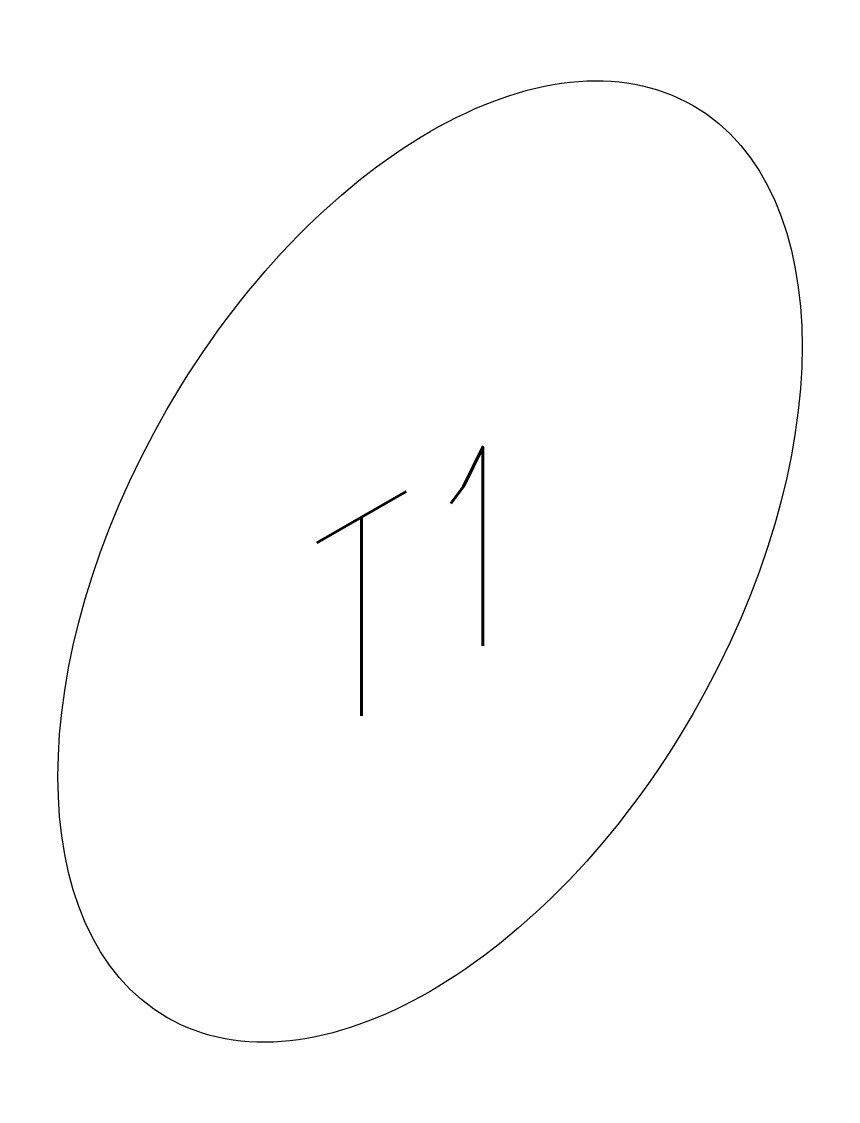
# Model space of a CAD drawing. Header units: millimetres. Extents: x -10136.62 to -10135.67, y -56.54 to -55.28.
import ezdxf
from ezdxf.enums import TextEntityAlignment as Align

# ---------------------------------------------------------------- set-up
doc = ezdxf.new("R2010")
doc.units = ezdxf.units.MM
doc.layers.add('Tub_iso_símbolos', color=2, linetype='Continuous')
doc.styles.add('r80', font='romans.shx')

msp = doc.modelspace()

# ---------------------------------------------------------------- linework, layer by layer
at = {"layer": 'Tub_iso_símbolos', "color": 1}
msp.add_ellipse((-10136.146, -55.91), major_axis=(-0.3062, -0.5303), ratio=0.57735, dxfattribs=at)

# ---------------------------------------------------------------- texts
at = {"layer": 'Tub_iso_símbolos', "style": 'r80', "oblique": 30}
msp.add_attdef('T1', text='', height=0.2, rotation=30.0001, dxfattribs=at).set_placement((-10136.2015, -55.9599), align=Align.MIDDLE_CENTER)

doc.saveas('drawing.dxf')
